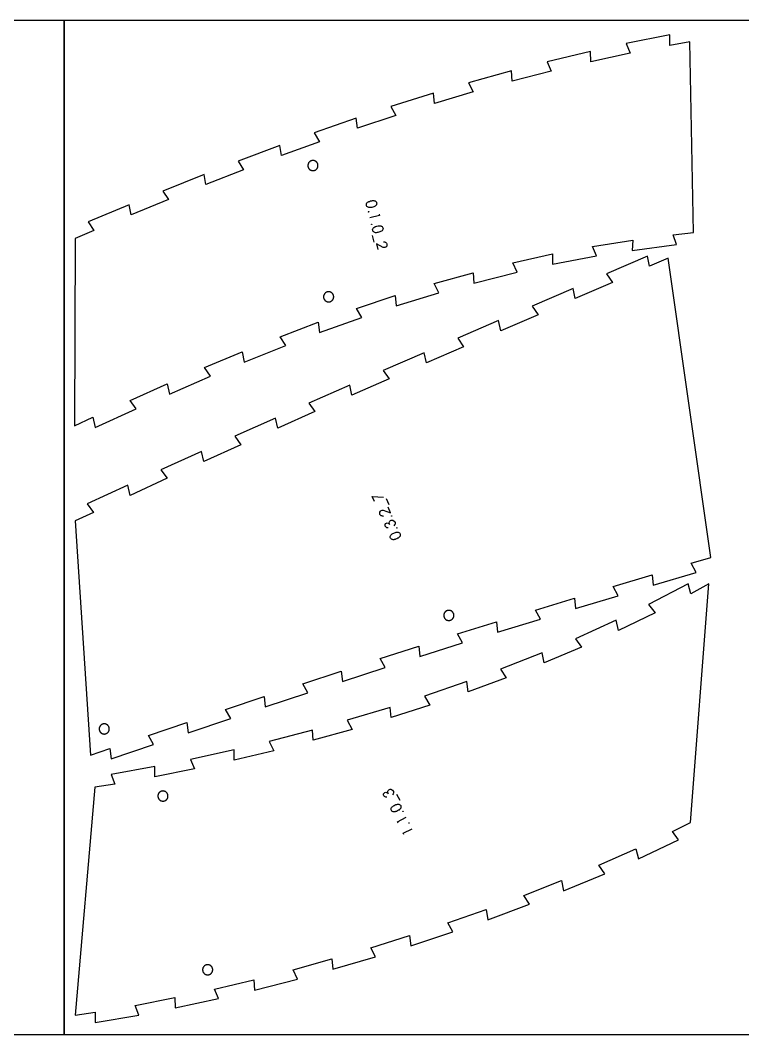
# Model space of a CAD drawing. Header units: millimetres. Extents: x 0 to 7990, y -6000 to -5000.
# Drawn here: x 1357 to 2068, y -6000 to -5000 of the extents above; entities that cross this region are included whole.
import ezdxf

# ---------------------------------------------------------------- set-up
doc = ezdxf.new("R2010")
doc.units = ezdxf.units.MM
doc.header["$MEASUREMENT"] = 0
for name, color, linetype, true_color in [('Default', 18, 'Continuous', 0x000000), ('nest$l_engrave_text', 5, 'Continuous', 0x0000ff), ('nest$l_inner_cut', 3, 'Continuous', 0x00ff00), ('nest$l_outer_cut', 1, 'Continuous', 0xff0000)]:
    doc.layers.add(name, color=color, linetype=linetype, true_color=true_color)

msp = doc.modelspace()

# ---------------------------------------------------------------- linework, layer by layer
at = {"layer": 'Default'}
for points in [[(700, -6000), (700, -5000), (1400, -5000), (1400, -6000)], [(1400, -6000), (1400, -5000), (2100, -5000), (2100, -6000)]]:
    msp.add_lwpolyline(points, close=True, dxfattribs=at)
at = {"layer": 'nest$l_engrave_text'}
for points in [[(1697.9, -5180.8), (1698.2, -5180.1), (1698.8, -5179.4), (1699.7, -5178.9), (1699.8, -5178.8), (1700, -5178.7), (1700.3, -5178.6), (1700.7, -5178.5), (1701.9, -5178.1), (1703.1, -5177.9), (1703.6, -5177.8), (1704, -5177.8), (1704.2, -5177.7), (1704.4, -5177.7), (1705, -5177.7), (1705.6, -5177.9), (1706.1, -5178), (1706.4, -5178.1), (1707.1, -5178.6), (1707.5, -5179.2), (1707.8, -5179.8), (1707.9, -5180.7), (1707.8, -5181.4), (1707.5, -5182), (1706.9, -5182.7), (1706.4, -5183.1), (1705.6, -5183.5), (1704.9, -5183.8), (1703.9, -5184.1), (1702.9, -5184.4), (1702.1, -5184.5), (1701.2, -5184.6), (1700.7, -5184.6), (1700, -5184.5), (1699.3, -5184.2), (1698.7, -5183.8), (1698.3, -5183.5), (1697.9, -5182.9), (1697.7, -5182.4), (1697.7, -5181.6)], [(1700.1, -5188.7), (1700.1, -5188.9), (1699.9, -5189), (1699.7, -5189), (1699.6, -5188.8), (1699.7, -5188.6), (1699.8, -5188.5), (1700, -5188.5)], [(1703.2, -5201.1), (1703.2, -5201.3), (1703, -5201.4), (1702.8, -5201.3), (1702.7, -5201.2), (1702.7, -5201), (1702.9, -5200.9), (1703.1, -5200.9)], [(1704, -5205.5), (1704.4, -5204.9), (1705, -5204.2), (1705.9, -5203.6), (1706, -5203.6), (1706.2, -5203.5), (1706.5, -5203.4), (1706.9, -5203.2), (1708.1, -5202.9), (1709.3, -5202.6), (1709.8, -5202.6), (1710.2, -5202.5), (1710.4, -5202.5), (1710.5, -5202.5), (1711.1, -5202.5), (1711.8, -5202.7), (1712.2, -5202.8), (1712.6, -5202.9), (1713.3, -5203.4), (1713.7, -5204), (1714, -5204.6), (1714.1, -5205.4), (1713.9, -5206.2), (1713.6, -5206.8), (1713.1, -5207.5), (1712.5, -5207.9), (1711.7, -5208.3), (1711, -5208.6), (1710, -5208.9), (1709.1, -5209.1), (1708.3, -5209.3), (1707.4, -5209.4), (1706.8, -5209.4), (1706.1, -5209.2), (1705.4, -5209), (1704.9, -5208.6), (1704.5, -5208.2), (1704.1, -5207.7), (1703.9, -5207.2), (1703.8, -5206.4)], [(1722.3, -5488.7), (1722.3, -5488.6), (1722.5, -5488.4), (1722.6, -5488.4), (1722.8, -5488.5), (1722.8, -5488.7), (1722.6, -5488.8), (1722.5, -5488.9)], [(1731.1, -5507.8), (1730.9, -5508.5), (1730.4, -5509.3), (1729.6, -5510), (1729.5, -5510.1), (1729.3, -5510.2), (1729.1, -5510.4), (1728.7, -5510.6), (1727.6, -5511.2), (1726.4, -5511.6), (1725.9, -5511.7), (1725.6, -5511.8), (1725.4, -5511.9), (1725.2, -5511.9), (1724.6, -5512), (1724, -5512), (1723.5, -5511.9), (1723.2, -5511.9), (1722.4, -5511.5), (1721.9, -5511), (1721.5, -5510.5), (1721.2, -5509.7), (1721.2, -5508.9), (1721.4, -5508.3), (1721.9, -5507.5), (1722.3, -5507), (1723, -5506.4), (1723.7, -5506), (1724.6, -5505.6), (1725.5, -5505.2), (1726.3, -5504.9), (1727.1, -5504.7), (1727.7, -5504.5), (1728.4, -5504.6), (1729.1, -5504.7), (1729.7, -5505), (1730.2, -5505.3), (1730.6, -5505.7), (1730.9, -5506.2), (1731.1, -5506.9)], [(1727.5, -5500.4), (1727.5, -5500.2), (1727.6, -5500.1), (1727.8, -5500.1), (1728, -5500.2), (1728, -5500.4), (1727.8, -5500.5), (1727.7, -5500.5)], [(1731.8, -5775.8), (1731.6, -5776.6), (1731.1, -5777.3), (1730.4, -5778.1), (1730.3, -5778.2), (1730.2, -5778.3), (1729.9, -5778.5), (1729.5, -5778.7), (1728.5, -5779.4), (1727.3, -5779.9), (1726.9, -5780), (1726.5, -5780.1), (1726.3, -5780.2), (1726.2, -5780.3), (1724.9, -5780.4), (1724.4, -5780.3), (1724.1, -5780.3), (1723.3, -5780), (1722.8, -5779.5), (1722.3, -5779), (1722, -5778.2), (1722, -5777.4), (1722.2, -5776.8), (1722.6, -5776), (1723, -5775.5), (1723.7, -5774.9), (1724.3, -5774.4), (1725.2, -5773.9), (1726.1, -5773.5), (1726.8, -5773.1), (1727.6, -5772.9), (1728.2, -5772.7), (1728.9, -5772.7), (1729.7, -5772.8), (1730.3, -5773.1), (1730.8, -5773.3), (1731.2, -5773.7), (1731.6, -5774.2), (1731.8, -5775)], [(1733.7, -5780), (1733.6, -5779.8), (1733.7, -5779.7), (1733.9, -5779.7), (1734.1, -5779.8), (1734.1, -5779.9), (1733.9, -5780.1), (1733.8, -5780.1)], [(1739.4, -5791.4), (1739.4, -5791.2), (1739.5, -5791.1), (1739.7, -5791), (1739.9, -5791.2), (1739.9, -5791.3), (1739.7, -5791.5), (1739.6, -5791.5)]]:
    msp.add_lwpolyline(points, close=True, dxfattribs=at)
for points in [[(1710.3, -5191.2), (1710.7, -5192.6), (1701.2, -5194.9)], [(1703.4, -5212.2), (1705, -5218.8)], [(1714.6, -5218.3), (1715.1, -5218.4), (1715.8, -5218.4), (1716.3, -5218.6), (1716.8, -5218.9), (1717.5, -5219.6), (1717.9, -5220.5), (1718, -5221), (1718, -5221.6), (1717.9, -5222.1), (1717.7, -5222.7), (1717, -5223.5), (1716.5, -5223.8), (1716, -5224), (1715, -5224.1), (1714.7, -5224.1), (1714.6, -5224.1), (1714.2, -5223.9), (1707.5, -5220.4), (1708.9, -5226)], [(1705.8, -5474.5), (1703.5, -5469.4), (1714.5, -5470.1)], [(1720.2, -5477.8), (1717.4, -5471.7)], [(1714.7, -5488.6), (1714.2, -5488.7), (1713.5, -5488.7), (1712.9, -5488.6), (1712.4, -5488.4), (1711.6, -5487.9), (1711, -5487.1), (1710.9, -5486.6), (1710.8, -5486), (1710.8, -5485.4), (1710.9, -5484.9), (1711.5, -5483.9), (1711.9, -5483.5), (1712.3, -5483.3), (1713.3, -5483), (1713.6, -5483), (1713.7, -5483), (1714.2, -5483), (1721.3, -5485.4), (1719, -5480)], [(1719, -5500.4), (1718, -5500.2), (1717.4, -5500), (1716.8, -5499.5), (1716.3, -5498.8), (1716.1, -5497.9), (1716.2, -5497), (1716.6, -5496.2), (1717.4, -5495.6), (1718.3, -5495.5), (1719.2, -5495.7), (1719.9, -5496.2), (1720.5, -5497), (1720.3, -5495.6), (1720.4, -5494.5), (1720.8, -5493.6), (1721.5, -5493.1), (1722.2, -5492.8), (1722.9, -5492.7), (1723.6, -5492.8), (1724.2, -5493), (1725.1, -5493.8), (1725.9, -5495), (1726.1, -5495.8), (1725.9, -5496.7), (1725.5, -5497.4), (1724.9, -5498.2)], [(1717.7, -5765.9), (1716.7, -5765.8), (1716.1, -5765.6), (1715.5, -5765.2), (1714.9, -5764.4), (1714.7, -5763.6), (1714.7, -5762.7), (1715.1, -5761.8), (1715.8, -5761.2), (1716.7, -5761), (1717.6, -5761.2), (1718.4, -5761.7), (1719, -5762.4), (1718.7, -5761.1), (1718.8, -5759.9), (1719.2, -5759.1), (1719.9, -5758.5), (1720.6, -5758.2), (1721.2, -5758), (1721.9, -5758.1), (1722.5, -5758.3), (1723.5, -5759), (1724.3, -5760.1), (1724.5, -5761), (1724.4, -5761.9), (1724.1, -5762.6), (1723.5, -5763.4)], [(1730.9, -5769.2), (1727.8, -5763.2)], [(1728.9, -5791.3), (1728.3, -5790), (1737, -5785.5)], [(1734.7, -5802.6), (1734.1, -5801.4), (1742.8, -5796.9)]]:
    msp.add_lwpolyline(points, dxfattribs=at)
at = {"layer": 'nest$l_inner_cut'}
for points in [[(1646.2, -5148.1), (1646.4, -5148), (1646.6, -5148), (1646.7, -5147.9), (1646.9, -5147.9), (1647, -5147.8), (1647.2, -5147.7), (1647.4, -5147.6), (1647.5, -5147.6), (1647.7, -5147.5), (1647.8, -5147.4), (1647.9, -5147.3), (1648.1, -5147.2), (1648.2, -5147.1), (1648.4, -5146.9), (1648.5, -5146.8), (1648.6, -5146.7), (1648.7, -5146.6), (1648.8, -5146.5), (1648.9, -5146.3), (1649.1, -5146.2), (1649.2, -5146), (1649.2, -5145.9), (1649.3, -5145.7), (1649.4, -5145.6), (1649.5, -5145.4), (1649.6, -5145.3), (1649.6, -5145.1), (1649.7, -5145), (1649.8, -5144.8), (1649.8, -5144.6), (1649.9, -5144.5), (1649.9, -5144.3), (1649.9, -5144.1), (1650, -5144), (1650, -5143.8), (1650, -5143.6), (1650, -5143.4), (1650, -5143.3), (1650, -5143.1), (1650, -5142.9), (1650, -5142.7), (1650, -5142.6), (1649.9, -5142.4), (1649.9, -5142.2), (1649.9, -5142.1), (1649.8, -5141.9), (1649.8, -5141.7), (1649.7, -5141.6), (1649.7, -5141.4), (1649.6, -5141.2), (1649.5, -5141.1), (1649.5, -5140.9), (1649.4, -5140.8), (1649.3, -5140.6), (1649.2, -5140.5), (1649.1, -5140.3), (1649, -5140.2), (1648.9, -5140.1), (1648.8, -5139.9), (1648.7, -5139.8), (1648.5, -5139.7), (1648.4, -5139.5), (1648.3, -5139.4), (1648.1, -5139.3), (1648, -5139.2), (1647.9, -5139.1), (1647.7, -5139), (1647.6, -5138.9), (1647.4, -5138.8), (1647.3, -5138.8), (1647.1, -5138.7), (1647, -5138.6), (1646.8, -5138.6), (1646.6, -5138.5), (1646.5, -5138.4), (1646.3, -5138.4), (1646.1, -5138.3), (1646, -5138.3), (1645.8, -5138.3), (1645.6, -5138.3), (1645.4, -5138.2), (1645.3, -5138.2), (1645.1, -5138.2), (1644.9, -5138.2), (1644.8, -5138.2), (1644.6, -5138.2), (1644.4, -5138.3), (1644.2, -5138.3), (1644.1, -5138.3), (1643.9, -5138.4), (1643.7, -5138.4), (1643.6, -5138.4), (1643.4, -5138.5), (1643.2, -5138.6), (1643.1, -5138.6), (1642.9, -5138.7), (1642.8, -5138.8), (1642.6, -5138.8), (1642.4, -5138.9), (1642.3, -5139), (1642.2, -5139.1), (1642, -5139.2), (1641.9, -5139.3), (1641.7, -5139.4), (1641.6, -5139.6), (1641.5, -5139.7), (1641.4, -5139.8), (1641.3, -5139.9), (1641.1, -5140.1), (1641, -5140.2), (1640.9, -5140.3), (1640.8, -5140.5), (1640.7, -5140.6), (1640.7, -5140.8), (1640.6, -5140.9), (1640.5, -5141.1), (1640.4, -5141.2), (1640.4, -5141.4), (1640.3, -5141.6), (1640.2, -5141.7), (1640.2, -5141.9), (1640.2, -5142.1), (1640.1, -5142.2), (1640.1, -5142.4), (1640.1, -5142.6), (1640, -5142.8), (1640, -5142.9), (1640, -5143.1), (1640, -5143.3), (1640, -5143.4), (1640, -5143.6), (1640.1, -5143.8), (1640.1, -5144), (1640.1, -5144.1), (1640.1, -5144.3), (1640.2, -5144.5), (1640.2, -5144.6), (1640.3, -5144.8), (1640.3, -5145), (1640.4, -5145.1), (1640.5, -5145.3), (1640.5, -5145.4), (1640.6, -5145.6), (1640.7, -5145.8), (1640.8, -5145.9), (1640.9, -5146), (1641, -5146.2), (1641.1, -5146.3), (1641.2, -5146.5), (1641.3, -5146.6), (1641.4, -5146.7), (1641.6, -5146.8), (1641.7, -5147), (1641.8, -5147.1), (1642, -5147.2), (1642.1, -5147.3), (1642.2, -5147.4), (1642.4, -5147.5), (1642.5, -5147.6), (1642.7, -5147.6), (1642.8, -5147.7), (1643, -5147.8), (1643.2, -5147.9), (1643.3, -5147.9), (1643.5, -5148), (1643.7, -5148), (1643.8, -5148.1), (1644, -5148.1), (1644.2, -5148.2), (1644.3, -5148.2), (1644.5, -5148.2), (1644.7, -5148.2), (1644.9, -5148.2), (1645, -5148.2), (1645.2, -5148.2), (1645.4, -5148.2), (1645.5, -5148.2), (1645.7, -5148.2), (1645.9, -5148.1), (1646.1, -5148.1)], [(1661.7, -5277.4), (1661.9, -5277.4), (1662, -5277.4), (1662.2, -5277.3), (1662.3, -5277.2), (1662.5, -5277.2), (1662.7, -5277.1), (1662.8, -5277), (1663, -5276.9), (1663.1, -5276.8), (1663.3, -5276.7), (1663.4, -5276.6), (1663.5, -5276.5), (1663.7, -5276.4), (1663.8, -5276.3), (1663.9, -5276.2), (1664.1, -5276.1), (1664.2, -5276), (1664.3, -5275.8), (1664.4, -5275.7), (1664.5, -5275.6), (1664.6, -5275.4), (1664.7, -5275.3), (1664.8, -5275.1), (1664.9, -5275), (1665, -5274.8), (1665, -5274.7), (1665.1, -5274.5), (1665.2, -5274.3), (1665.2, -5274.2), (1665.3, -5274), (1665.3, -5273.8), (1665.4, -5273.7), (1665.4, -5273.5), (1665.4, -5273.3), (1665.4, -5273.2), (1665.5, -5273), (1665.5, -5272.8), (1665.5, -5272.6), (1665.5, -5272.5), (1665.5, -5272.3), (1665.5, -5272.1), (1665.4, -5271.9), (1665.4, -5271.8), (1665.4, -5271.6), (1665.3, -5271.4), (1665.3, -5271.3), (1665.2, -5271.1), (1665.2, -5270.9), (1665.1, -5270.8), (1665.1, -5270.6), (1665, -5270.5), (1664.9, -5270.3), (1664.8, -5270.1), (1664.7, -5270), (1664.7, -5269.8), (1664.6, -5269.7), (1664.5, -5269.6), (1664.3, -5269.4), (1664.2, -5269.3), (1664.1, -5269.2), (1664, -5269), (1663.9, -5268.9), (1663.7, -5268.8), (1663.6, -5268.7), (1663.5, -5268.6), (1663.3, -5268.5), (1663.2, -5268.4), (1663, -5268.3), (1662.9, -5268.2), (1662.7, -5268.1), (1662.6, -5268.1), (1662.4, -5268), (1662.3, -5267.9), (1662.1, -5267.9), (1661.9, -5267.8), (1661.8, -5267.8), (1661.6, -5267.7), (1661.4, -5267.7), (1661.2, -5267.7), (1661.1, -5267.6), (1660.9, -5267.6), (1660.7, -5267.6), (1660.6, -5267.6), (1660.4, -5267.6), (1660.2, -5267.6), (1660, -5267.6), (1659.9, -5267.6), (1659.7, -5267.7), (1659.5, -5267.7), (1659.4, -5267.7), (1659.2, -5267.8), (1659, -5267.8), (1658.9, -5267.9), (1658.7, -5267.9), (1658.5, -5268), (1658.4, -5268.1), (1658.2, -5268.1), (1658.1, -5268.2), (1657.9, -5268.3), (1657.8, -5268.4), (1657.6, -5268.5), (1657.5, -5268.6), (1657.3, -5268.7), (1657.2, -5268.8), (1657.1, -5268.9), (1657, -5269.1), (1656.8, -5269.2), (1656.7, -5269.3), (1656.6, -5269.4), (1656.5, -5269.6), (1656.4, -5269.7), (1656.3, -5269.9), (1656.2, -5270), (1656.1, -5270.2), (1656, -5270.3), (1656, -5270.5), (1655.9, -5270.6), (1655.8, -5270.8), (1655.8, -5270.9), (1655.7, -5271.1), (1655.7, -5271.3), (1655.6, -5271.4), (1655.6, -5271.6), (1655.5, -5271.8), (1655.5, -5272), (1655.5, -5272.1), (1655.5, -5272.3), (1655.5, -5272.5), (1655.5, -5272.6), (1655.5, -5272.8), (1655.5, -5273), (1655.5, -5273.2), (1655.5, -5273.3), (1655.6, -5273.5), (1655.6, -5273.7), (1655.6, -5273.8), (1655.7, -5274), (1655.7, -5274.2), (1655.8, -5274.3), (1655.9, -5274.5), (1655.9, -5274.7), (1656, -5274.8), (1656.1, -5275), (1656.2, -5275.1), (1656.3, -5275.3), (1656.4, -5275.4), (1656.5, -5275.6), (1656.6, -5275.7), (1656.7, -5275.8), (1656.8, -5276), (1656.9, -5276.1), (1657, -5276.2), (1657.2, -5276.3), (1657.3, -5276.4), (1657.4, -5276.6), (1657.6, -5276.7), (1657.7, -5276.8), (1657.8, -5276.8), (1658, -5276.9), (1658.1, -5277), (1658.3, -5277.1), (1658.5, -5277.2), (1658.6, -5277.2), (1658.8, -5277.3), (1658.9, -5277.4), (1659.1, -5277.4), (1659.3, -5277.5), (1659.5, -5277.5), (1659.6, -5277.5), (1659.8, -5277.6), (1660, -5277.6), (1660.1, -5277.6), (1660.3, -5277.6), (1660.5, -5277.6), (1660.7, -5277.6), (1660.8, -5277.6), (1661, -5277.6), (1661.2, -5277.5), (1661.3, -5277.5), (1661.5, -5277.5)], [(1776.9, -5582.1), (1776.7, -5582.2), (1776.6, -5582.2), (1776.4, -5582.3), (1776.3, -5582.4), (1776.1, -5582.5), (1776, -5582.6), (1775.9, -5582.7), (1775.7, -5582.8), (1775.6, -5582.9), (1775.5, -5583.1), (1775.3, -5583.2), (1775.2, -5583.3), (1775.1, -5583.4), (1775, -5583.6), (1774.9, -5583.7), (1774.8, -5583.9), (1774.7, -5584), (1774.6, -5584.1), (1774.5, -5584.3), (1774.4, -5584.4), (1774.4, -5584.6), (1774.3, -5584.8), (1774.2, -5584.9), (1774.2, -5585.1), (1774.1, -5585.3), (1774.1, -5585.4), (1774, -5585.6), (1774, -5585.8), (1774, -5585.9), (1774, -5586.1), (1773.9, -5586.3), (1773.9, -5586.5), (1773.9, -5586.6), (1773.9, -5586.8), (1773.9, -5587), (1774, -5587.1), (1774, -5587.3), (1774, -5587.5), (1774, -5587.7), (1774.1, -5587.8), (1774.1, -5588), (1774.2, -5588.2), (1774.2, -5588.3), (1774.3, -5588.5), (1774.3, -5588.7), (1774.4, -5588.8), (1774.5, -5589), (1774.6, -5589.1), (1774.7, -5589.3), (1774.8, -5589.4), (1774.9, -5589.6), (1775, -5589.7), (1775.1, -5589.8), (1775.2, -5590), (1775.3, -5590.1), (1775.4, -5590.2), (1775.5, -5590.3), (1775.7, -5590.5), (1775.8, -5590.6), (1775.9, -5590.7), (1776.1, -5590.8), (1776.2, -5590.9), (1776.4, -5591), (1776.5, -5591), (1776.7, -5591.1), (1776.8, -5591.2), (1777, -5591.3), (1777.2, -5591.3), (1777.3, -5591.4), (1777.5, -5591.4), (1777.7, -5591.5), (1777.8, -5591.5), (1778, -5591.6), (1778.2, -5591.6), (1778.3, -5591.6), (1778.5, -5591.6), (1778.7, -5591.7), (1778.9, -5591.7), (1779, -5591.7), (1779.2, -5591.7), (1779.4, -5591.6), (1779.6, -5591.6), (1779.7, -5591.6), (1779.9, -5591.6), (1780.1, -5591.5), (1780.2, -5591.5), (1780.4, -5591.4), (1780.6, -5591.4), (1780.7, -5591.3), (1780.9, -5591.3), (1781, -5591.2), (1781.2, -5591.1), (1781.4, -5591), (1781.5, -5590.9), (1781.7, -5590.9), (1781.8, -5590.8), (1781.9, -5590.7), (1782.1, -5590.5), (1782.2, -5590.4), (1782.3, -5590.3), (1782.5, -5590.2), (1782.6, -5590.1), (1782.7, -5589.9), (1782.8, -5589.8), (1782.9, -5589.7), (1783, -5589.5), (1783.1, -5589.4), (1783.2, -5589.2), (1783.3, -5589.1), (1783.4, -5588.9), (1783.5, -5588.8), (1783.5, -5588.6), (1783.6, -5588.5), (1783.7, -5588.3), (1783.7, -5588.1), (1783.8, -5588), (1783.8, -5587.8), (1783.8, -5587.6), (1783.9, -5587.5), (1783.9, -5587.3), (1783.9, -5587.1), (1783.9, -5587), (1783.9, -5586.8), (1783.9, -5586.6), (1783.9, -5586.4), (1783.9, -5586.3), (1783.9, -5586.1), (1783.9, -5585.9), (1783.8, -5585.7), (1783.8, -5585.6), (1783.8, -5585.4), (1783.7, -5585.2), (1783.7, -5585.1), (1783.6, -5584.9), (1783.6, -5584.7), (1783.5, -5584.6), (1783.4, -5584.4), (1783.3, -5584.3), (1783.2, -5584.1), (1783.2, -5584), (1783.1, -5583.8), (1783, -5583.7), (1782.9, -5583.6), (1782.7, -5583.4), (1782.6, -5583.3), (1782.5, -5583.2), (1782.4, -5583), (1782.3, -5582.9), (1782.1, -5582.8), (1782, -5582.7), (1781.8, -5582.6), (1781.7, -5582.5), (1781.6, -5582.4), (1781.4, -5582.3), (1781.3, -5582.2), (1781.1, -5582.2), (1780.9, -5582.1), (1780.8, -5582), (1780.6, -5582), (1780.5, -5581.9), (1780.3, -5581.8), (1780.1, -5581.8), (1780, -5581.8), (1779.8, -5581.7), (1779.6, -5581.7), (1779.4, -5581.7), (1779.3, -5581.7), (1779.1, -5581.7), (1778.9, -5581.7), (1778.7, -5581.7), (1778.6, -5581.7), (1778.4, -5581.7), (1778.2, -5581.7), (1778.1, -5581.7), (1777.9, -5581.8), (1777.7, -5581.8), (1777.6, -5581.9), (1777.4, -5581.9), (1777.2, -5582), (1777.1, -5582)], [(1437.4, -5694), (1437.2, -5694.1), (1437.1, -5694.2), (1436.9, -5694.2), (1436.8, -5694.3), (1436.6, -5694.4), (1436.5, -5694.5), (1436.3, -5694.6), (1436.2, -5694.7), (1436.1, -5694.8), (1435.9, -5695), (1435.8, -5695.1), (1435.7, -5695.2), (1435.6, -5695.3), (1435.5, -5695.5), (1435.4, -5695.6), (1435.3, -5695.8), (1435.2, -5695.9), (1435.1, -5696.1), (1435, -5696.2), (1434.9, -5696.4), (1434.8, -5696.5), (1434.8, -5696.7), (1434.7, -5696.8), (1434.7, -5697), (1434.6, -5697.2), (1434.6, -5697.3), (1434.5, -5697.5), (1434.5, -5697.7), (1434.5, -5697.8), (1434.4, -5698), (1434.4, -5698.2), (1434.4, -5698.4), (1434.4, -5698.5), (1434.4, -5698.7), (1434.4, -5698.9), (1434.4, -5699.1), (1434.4, -5699.2), (1434.5, -5699.4), (1434.5, -5699.6), (1434.5, -5699.7), (1434.6, -5699.9), (1434.6, -5700.1), (1434.7, -5700.2), (1434.7, -5700.4), (1434.8, -5700.6), (1434.9, -5700.7), (1435, -5700.9), (1435, -5701), (1435.1, -5701.2), (1435.2, -5701.3), (1435.3, -5701.5), (1435.4, -5701.6), (1435.5, -5701.7), (1435.6, -5701.9), (1435.8, -5702), (1435.9, -5702.1), (1436, -5702.2), (1436.1, -5702.4), (1436.3, -5702.5), (1436.4, -5702.6), (1436.6, -5702.7), (1436.7, -5702.8), (1436.8, -5702.9), (1437, -5703), (1437.2, -5703), (1437.3, -5703.1), (1437.5, -5703.2), (1437.6, -5703.2), (1437.8, -5703.3), (1438, -5703.4), (1438.1, -5703.4), (1438.3, -5703.4), (1438.5, -5703.5), (1438.6, -5703.5), (1438.8, -5703.5), (1439, -5703.6), (1439.2, -5703.6), (1439.3, -5703.6), (1439.5, -5703.6), (1439.7, -5703.6), (1439.8, -5703.6), (1440, -5703.5), (1440.2, -5703.5), (1440.4, -5703.5), (1440.5, -5703.4), (1440.7, -5703.4), (1440.9, -5703.4), (1441, -5703.3), (1441.2, -5703.2), (1441.4, -5703.2), (1441.5, -5703.1), (1441.7, -5703), (1441.8, -5702.9), (1442, -5702.9), (1442.1, -5702.8), (1442.3, -5702.7), (1442.4, -5702.6), (1442.5, -5702.5), (1442.7, -5702.4), (1442.8, -5702.2), (1442.9, -5702.1), (1443, -5702), (1443.2, -5701.9), (1443.3, -5701.7), (1443.4, -5701.6), (1443.5, -5701.5), (1443.6, -5701.3), (1443.7, -5701.2), (1443.8, -5701), (1443.8, -5700.9), (1443.9, -5700.7), (1444, -5700.5), (1444.1, -5700.4), (1444.1, -5700.2), (1444.2, -5700.1), (1444.2, -5699.9), (1444.3, -5699.7), (1444.3, -5699.6), (1444.3, -5699.4), (1444.4, -5699.2), (1444.4, -5699), (1444.4, -5698.9), (1444.4, -5698.7), (1444.4, -5698.5), (1444.4, -5698.3), (1444.4, -5698.2), (1444.4, -5698), (1444.3, -5697.8), (1444.3, -5697.7), (1444.3, -5697.5), (1444.2, -5697.3), (1444.2, -5697.1), (1444.1, -5697), (1444.1, -5696.8), (1444, -5696.7), (1444, -5696.5), (1443.9, -5696.3), (1443.8, -5696.2), (1443.7, -5696), (1443.6, -5695.9), (1443.5, -5695.7), (1443.4, -5695.6), (1443.3, -5695.5), (1443.2, -5695.3), (1443.1, -5695.2), (1443, -5695.1), (1442.8, -5695), (1442.7, -5694.8), (1442.6, -5694.7), (1442.5, -5694.6), (1442.3, -5694.5), (1442.2, -5694.4), (1442, -5694.3), (1441.9, -5694.2), (1441.7, -5694.1), (1441.6, -5694.1), (1441.4, -5694), (1441.3, -5693.9), (1441.1, -5693.9), (1440.9, -5693.8), (1440.8, -5693.8), (1440.6, -5693.7), (1440.4, -5693.7), (1440.3, -5693.6), (1440.1, -5693.6), (1439.9, -5693.6), (1439.7, -5693.6), (1439.6, -5693.6), (1439.4, -5693.6), (1439.2, -5693.6), (1439, -5693.6), (1438.9, -5693.6), (1438.7, -5693.6), (1438.5, -5693.6), (1438.4, -5693.7), (1438.2, -5693.7), (1438, -5693.8), (1437.9, -5693.8), (1437.7, -5693.9), (1437.5, -5693.9)], [(1495, -5760.3), (1494.8, -5760.4), (1494.7, -5760.5), (1494.5, -5760.6), (1494.4, -5760.6), (1494.2, -5760.8), (1494.1, -5760.9), (1494, -5761), (1493.8, -5761.1), (1493.7, -5761.2), (1493.6, -5761.3), (1493.5, -5761.5), (1493.4, -5761.6), (1493.2, -5761.7), (1493.1, -5761.9), (1493, -5762), (1493, -5762.2), (1492.9, -5762.3), (1492.8, -5762.5), (1492.7, -5762.6), (1492.6, -5762.8), (1492.6, -5762.9), (1492.5, -5763.1), (1492.5, -5763.3), (1492.4, -5763.4), (1492.4, -5763.6), (1492.3, -5763.8), (1492.3, -5763.9), (1492.3, -5764.1), (1492.3, -5764.3), (1492.2, -5764.5), (1492.2, -5764.6), (1492.2, -5764.8), (1492.2, -5765), (1492.3, -5765.2), (1492.3, -5765.3), (1492.3, -5765.5), (1492.3, -5765.7), (1492.4, -5765.8), (1492.4, -5766), (1492.4, -5766.2), (1492.5, -5766.3), (1492.6, -5766.5), (1492.6, -5766.7), (1492.7, -5766.8), (1492.8, -5767), (1492.8, -5767.1), (1492.9, -5767.3), (1493, -5767.4), (1493.1, -5767.6), (1493.2, -5767.7), (1493.3, -5767.9), (1493.4, -5768), (1493.5, -5768.1), (1493.7, -5768.2), (1493.8, -5768.4), (1493.9, -5768.5), (1494, -5768.6), (1494.2, -5768.7), (1494.3, -5768.8), (1494.5, -5768.9), (1494.6, -5769), (1494.8, -5769.1), (1494.9, -5769.2), (1495.1, -5769.3), (1495.2, -5769.3), (1495.4, -5769.4), (1495.5, -5769.5), (1495.7, -5769.5), (1495.9, -5769.6), (1496, -5769.6), (1496.2, -5769.6), (1496.4, -5769.7), (1496.6, -5769.7), (1496.7, -5769.7), (1496.9, -5769.7), (1497.1, -5769.7), (1497.2, -5769.7), (1497.4, -5769.7), (1497.6, -5769.7), (1497.8, -5769.7), (1497.9, -5769.7), (1498.1, -5769.7), (1498.3, -5769.6), (1498.5, -5769.6), (1498.6, -5769.6), (1498.8, -5769.5), (1498.9, -5769.4), (1499.1, -5769.4), (1499.3, -5769.3), (1499.4, -5769.2), (1499.6, -5769.2), (1499.7, -5769.1), (1499.9, -5769), (1500, -5768.9), (1500.2, -5768.8), (1500.3, -5768.7), (1500.4, -5768.6), (1500.6, -5768.5), (1500.7, -5768.3), (1500.8, -5768.2), (1500.9, -5768.1), (1501.1, -5768), (1501.2, -5767.8), (1501.3, -5767.7), (1501.4, -5767.6), (1501.5, -5767.4), (1501.6, -5767.3), (1501.6, -5767.1), (1501.7, -5767), (1501.8, -5766.8), (1501.9, -5766.6), (1501.9, -5766.5), (1502, -5766.3), (1502, -5766.1), (1502.1, -5766), (1502.1, -5765.8), (1502.2, -5765.6), (1502.2, -5765.5), (1502.2, -5765.3), (1502.2, -5765.1), (1502.2, -5765), (1502.2, -5764.8), (1502.2, -5764.6), (1502.2, -5764.4), (1502.2, -5764.3), (1502.2, -5764.1), (1502.2, -5763.9), (1502.1, -5763.7), (1502.1, -5763.6), (1502.1, -5763.4), (1502, -5763.2), (1501.9, -5763.1), (1501.9, -5762.9), (1501.8, -5762.8), (1501.7, -5762.6), (1501.7, -5762.4), (1501.6, -5762.3), (1501.5, -5762.1), (1501.4, -5762), (1501.3, -5761.8), (1501.2, -5761.7), (1501.1, -5761.6), (1501, -5761.4), (1500.9, -5761.3), (1500.7, -5761.2), (1500.6, -5761.1), (1500.5, -5761), (1500.4, -5760.8), (1500.2, -5760.7), (1500.1, -5760.6), (1499.9, -5760.5), (1499.8, -5760.4), (1499.6, -5760.4), (1499.5, -5760.3), (1499.3, -5760.2), (1499.2, -5760.1), (1499, -5760.1), (1498.8, -5760), (1498.7, -5760), (1498.5, -5759.9), (1498.3, -5759.9), (1498.2, -5759.8), (1498, -5759.8), (1497.8, -5759.8), (1497.7, -5759.8), (1497.5, -5759.8), (1497.3, -5759.7), (1497.1, -5759.7), (1497, -5759.8), (1496.8, -5759.8), (1496.6, -5759.8), (1496.4, -5759.8), (1496.3, -5759.8), (1496.1, -5759.9), (1495.9, -5759.9), (1495.8, -5760), (1495.6, -5760), (1495.4, -5760.1), (1495.3, -5760.1), (1495.1, -5760.2)], [(1539, -5931.5), (1538.9, -5931.6), (1538.7, -5931.7), (1538.6, -5931.8), (1538.4, -5931.9), (1538.3, -5932), (1538.2, -5932.1), (1538, -5932.2), (1537.9, -5932.3), (1537.8, -5932.5), (1537.6, -5932.6), (1537.5, -5932.7), (1537.4, -5932.8), (1537.3, -5933), (1537.2, -5933.1), (1537.1, -5933.3), (1537, -5933.4), (1536.9, -5933.6), (1536.9, -5933.7), (1536.8, -5933.9), (1536.7, -5934), (1536.6, -5934.2), (1536.6, -5934.4), (1536.5, -5934.5), (1536.5, -5934.7), (1536.4, -5934.9), (1536.4, -5935), (1536.4, -5935.2), (1536.3, -5935.4), (1536.3, -5935.5), (1536.3, -5935.7), (1536.3, -5935.9), (1536.3, -5936.1), (1536.3, -5936.2), (1536.3, -5936.4), (1536.3, -5936.6), (1536.4, -5936.8), (1536.4, -5936.9), (1536.4, -5937.1), (1536.5, -5937.3), (1536.5, -5937.4), (1536.6, -5937.6), (1536.6, -5937.8), (1536.7, -5937.9), (1536.7, -5938.1), (1536.8, -5938.2), (1536.9, -5938.4), (1537, -5938.5), (1537.1, -5938.7), (1537.2, -5938.8), (1537.3, -5939), (1537.4, -5939.1), (1537.5, -5939.2), (1537.6, -5939.4), (1537.7, -5939.5), (1537.8, -5939.6), (1538, -5939.7), (1538.1, -5939.9), (1538.2, -5940), (1538.4, -5940.1), (1538.5, -5940.2), (1538.7, -5940.3), (1538.8, -5940.3), (1539, -5940.4), (1539.1, -5940.5), (1539.3, -5940.6), (1539.4, -5940.6), (1539.6, -5940.7), (1539.8, -5940.8), (1539.9, -5940.8), (1540.1, -5940.9), (1540.3, -5940.9), (1540.4, -5940.9), (1540.6, -5941), (1540.8, -5941), (1541, -5941), (1541.1, -5941), (1541.3, -5941), (1541.5, -5941), (1541.7, -5941), (1541.8, -5941), (1542, -5941), (1542.2, -5940.9), (1542.3, -5940.9), (1542.5, -5940.9), (1542.7, -5940.8), (1542.8, -5940.8), (1543, -5940.7), (1543.2, -5940.6), (1543.3, -5940.6), (1543.5, -5940.5), (1543.6, -5940.4), (1543.8, -5940.3), (1543.9, -5940.2), (1544.1, -5940.2), (1544.2, -5940.1), (1544.4, -5939.9), (1544.5, -5939.8), (1544.6, -5939.7), (1544.8, -5939.6), (1544.9, -5939.5), (1545, -5939.4), (1545.1, -5939.2), (1545.2, -5939.1), (1545.3, -5939), (1545.4, -5938.8), (1545.5, -5938.7), (1545.6, -5938.5), (1545.7, -5938.4), (1545.8, -5938.2), (1545.9, -5938.1), (1545.9, -5937.9), (1546, -5937.7), (1546, -5937.6), (1546.1, -5937.4), (1546.1, -5937.2), (1546.2, -5937.1), (1546.2, -5936.9), (1546.2, -5936.7), (1546.3, -5936.6), (1546.3, -5936.4), (1546.3, -5936.2), (1546.3, -5936), (1546.3, -5935.9), (1546.3, -5935.7), (1546.3, -5935.5), (1546.3, -5935.3), (1546.2, -5935.2), (1546.2, -5935), (1546.2, -5934.8), (1546.1, -5934.7), (1546.1, -5934.5), (1546, -5934.3), (1545.9, -5934.2), (1545.9, -5934), (1545.8, -5933.9), (1545.7, -5933.7), (1545.7, -5933.5), (1545.6, -5933.4), (1545.5, -5933.2), (1545.4, -5933.1), (1545.3, -5933), (1545.2, -5932.8), (1545, -5932.7), (1544.9, -5932.6), (1544.8, -5932.4), (1544.7, -5932.3), (1544.6, -5932.2), (1544.4, -5932.1), (1544.3, -5932), (1544.1, -5931.9), (1544, -5931.8), (1543.8, -5931.7), (1543.7, -5931.6), (1543.5, -5931.5), (1543.4, -5931.5), (1543.2, -5931.4), (1543.1, -5931.3), (1542.9, -5931.3), (1542.7, -5931.2), (1542.6, -5931.2), (1542.4, -5931.1), (1542.2, -5931.1), (1542.1, -5931.1), (1541.9, -5931), (1541.7, -5931), (1541.5, -5931), (1541.4, -5931), (1541.2, -5931), (1541, -5931), (1540.9, -5931), (1540.7, -5931), (1540.5, -5931.1), (1540.3, -5931.1), (1540.2, -5931.1), (1540, -5931.2), (1539.8, -5931.2), (1539.7, -5931.3), (1539.5, -5931.3), (1539.3, -5931.4), (1539.2, -5931.5)]]:
    msp.add_lwpolyline(points, close=True, dxfattribs=at)
at = {"layer": 'nest$l_outer_cut'}
for points in [[(1410, -5399.7), (1428.3, -5391.3), (1430.6, -5401.3), (1470.8, -5383), (1464.8, -5374.7), (1501.5, -5358.4), (1503.6, -5368.4), (1544.1, -5350.8), (1538.3, -5342.4), (1575.4, -5326.9), (1577.2, -5336.9), (1618.2, -5320.5), (1612.6, -5311.9), (1650.1, -5297.7), (1651.6, -5307.8), (1693.2, -5292.9), (1687.9, -5284.1), (1726, -5271.4), (1727, -5281.6), (1769.2, -5268.6), (1764.4, -5259.6), (1803, -5248.8), (1803.5, -5259), (1846.3, -5248.2), (1841.9, -5239), (1881.1, -5230.3), (1881, -5240.5), (1924.4, -5232.3), (1920.6, -5222.9), (1960.2, -5216.6), (1959.5, -5226.8), (2003.3, -5221.1), (2000.1, -5211.5), (2020, -5209.3), (2016.3, -5021.1), (1996.7, -5024.7), (1996.7, -5014.5), (1953.7, -5023), (1957.6, -5032.4), (1918.7, -5040.9), (1918.4, -5030.7), (1875.7, -5040.8), (1879.9, -5050), (1841.4, -5059.9), (1840.6, -5049.8), (1798.4, -5061.5), (1803, -5070.6), (1764.8, -5081.9), (1763.7, -5071.8), (1721.9, -5085), (1726.8, -5093.9), (1689, -5106.5), (1687.6, -5096.4), (1646.2, -5110.9), (1651.4, -5119.7), (1614, -5133.3), (1612.3, -5123.3), (1571.3, -5138.8), (1576.7, -5147.4), (1539.6, -5162), (1537.8, -5151.9), (1497.1, -5168.3), (1502.7, -5176.8), (1465.8, -5191.9), (1463.8, -5181.9), (1423.4, -5198.8), (1429.1, -5207.3), (1410.7, -5215)], [(1995.1, -5234.4), (1976.8, -5242.5), (1974.6, -5232.5), (1934.3, -5250.1), (1940.2, -5258.5), (1903.5, -5274.4), (1901.4, -5264.4), (1861.1, -5281.9), (1866.9, -5290.3), (1830.2, -5306.1), (1828, -5296.1), (1787.7, -5313.5), (1793.5, -5321.9), (1756.8, -5337.7), (1754.6, -5327.7), (1714.3, -5345.2), (1720.1, -5353.6), (1683.5, -5369.6), (1681.3, -5359.7), (1641.1, -5377.4), (1646.9, -5385.7), (1610.5, -5402), (1608.2, -5392.1), (1568.1, -5410.1), (1574, -5418.4), (1537.6, -5434.9), (1535.3, -5425), (1495.3, -5443.3), (1501.3, -5451.5), (1465, -5468.3), (1462.6, -5458.3), (1422.7, -5476.8), (1428.7, -5485.1), (1410.6, -5493.5), (1425.9, -5724.3), (1444.9, -5717.8), (1446.2, -5727.9), (1488, -5713.8), (1482.9, -5705), (1520.9, -5692.2), (1522.1, -5702.3), (1564, -5688.3), (1558.9, -5679.4), (1596.9, -5666.7), (1598.1, -5676.9), (1640, -5663), (1635, -5654.1), (1673, -5641.6), (1674.2, -5651.7), (1716.2, -5638.1), (1711.2, -5629.2), (1749.3, -5617), (1750.4, -5627.1), (1792.5, -5613.8), (1787.6, -5604.9), (1825.9, -5593.1), (1826.9, -5603.2), (1869.1, -5590.4), (1864.2, -5581.4), (1902.6, -5569.8), (1903.6, -5580), (1945.8, -5567.3), (1941, -5558.3), (1979.4, -5546.8), (1980.4, -5557), (2022.6, -5544.3), (2017.8, -5535.3), (2037, -5529.5)], [(2035, -5555.5), (2017.5, -5565.3), (2014.6, -5555.5), (1975.7, -5576), (1982.1, -5584), (1946.1, -5601.5), (1943.8, -5591.5), (1903.7, -5609.7), (1909.7, -5618), (1872.8, -5633.5), (1871, -5623.5), (1830, -5639.6), (1835.5, -5648.2), (1797.9, -5662), (1796.6, -5651.9), (1755, -5666.3), (1760.1, -5675.1), (1722, -5687.4), (1721, -5677.3), (1678.9, -5690), (1683.7, -5699), (1645.2, -5709.8), (1644.6, -5699.7), (1602, -5710.8), (1606.4, -5720), (1567.5, -5729.4), (1567.3, -5719.2), (1524.3, -5728.7), (1528.4, -5738), (1489.2, -5745.9), (1489.4, -5735.7), (1446.1, -5743.4), (1449.8, -5752.9), (1430, -5756), (1410.9, -5980.8), (1430.6, -5977.8), (1430.4, -5988), (1473.6, -5980.6), (1469.9, -5971.1), (1509, -5963.4), (1509.2, -5973.6), (1552, -5964.3), (1548, -5955), (1586.8, -5945.8), (1587.3, -5956), (1629.8, -5945.1), (1625.4, -5935.9), (1663.8, -5925.3), (1664.7, -5935.5), (1706.8, -5923.2), (1702.1, -5914.2), (1740.1, -5902.3), (1741.4, -5912.4), (1783, -5898.7), (1778, -5889.8), (1815.6, -5876.6), (1817.2, -5886.7), (1858.3, -5871.4), (1852.9, -5862.7), (1890, -5848.1), (1892, -5858.1), (1932.5, -5841.3), (1926.8, -5832.8), (1963.3, -5816.7), (1965.7, -5826.6), (2005.4, -5807.9), (1999.3, -5799.7), (2017.2, -5790.9)]]:
    msp.add_lwpolyline(points, close=True, dxfattribs=at)

doc.saveas('drawing.dxf')
